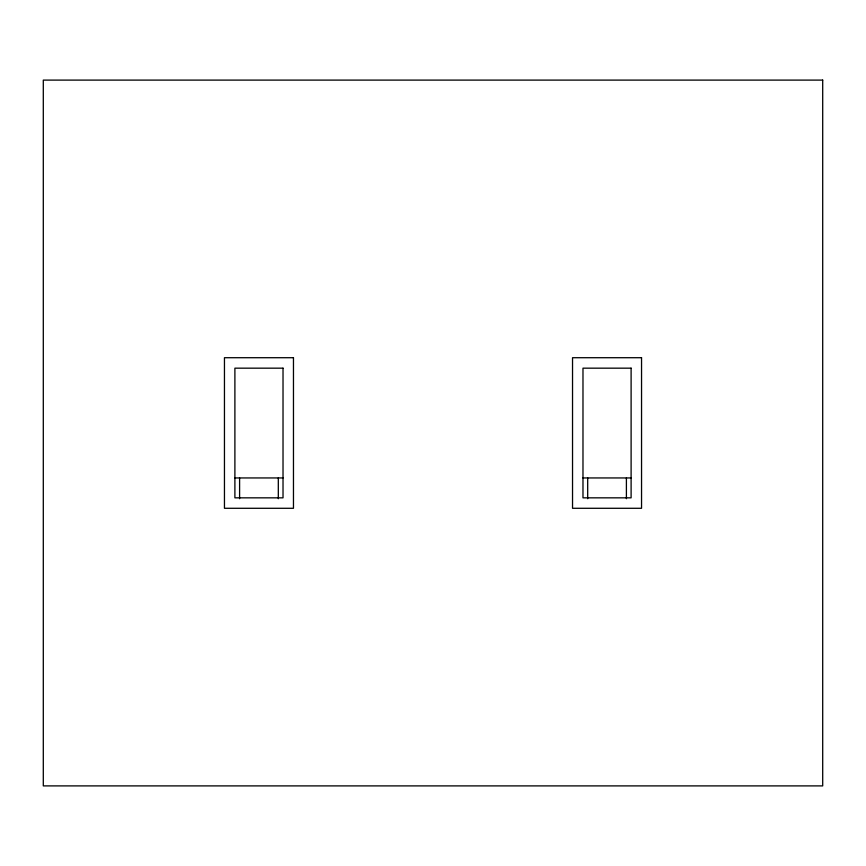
<?xml version="1.0" encoding="UTF-8"?>
<svg xmlns="http://www.w3.org/2000/svg" width="866" height="866" viewBox="0 0 866 866"><rect width="100%" height="100%" fill="white"/><g stroke="black" fill="none" stroke-linecap="round" stroke-linejoin="round"><path stroke-width="1.3" d="M234.892 477.945L283.02 477.945M582.98 477.945L631.108 477.945M626.399 477.935L626.399 498.719M587.689 477.935L587.689 498.719M278.311 477.935L278.311 498.719M239.601 477.935L239.601 498.719M822.7 80.105L43.3 80.105L43.3 785.895L822.7 785.895L822.7 80.105M293.466 357.712L224.456 357.712L224.456 508.288L293.466 508.288L293.466 357.712M641.544 357.712L572.534 357.712L572.534 508.288L641.544 508.288L641.544 357.712M283.02 368.169L234.892 368.169L234.892 497.842L283.02 497.842L283.02 368.169M631.108 368.169L582.98 368.169L582.98 497.842L631.108 497.842L631.108 368.169"/></g></svg>
